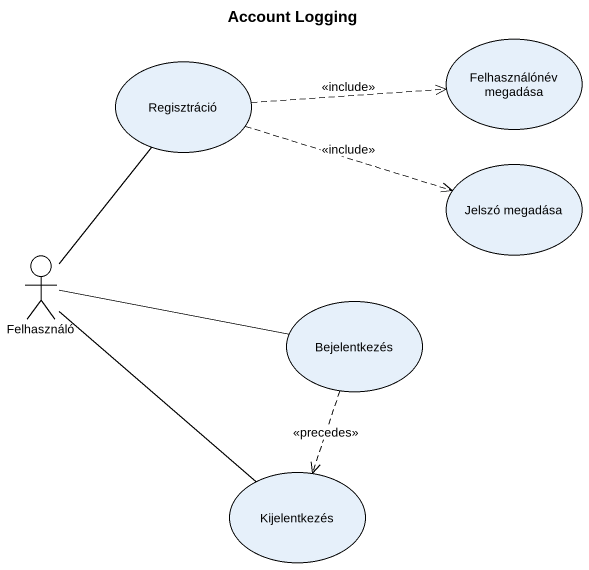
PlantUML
@startuml
title Account Logging
usecase "Felhasználónév megadása" as Felhasználónév_megadása
usecase Regisztráció
usecase "Jelszó megadása" as Jelszó_megadása
actor Felhasználó
usecase Bejelentkezés
usecase Kijelentkezés
Regisztráció .right.> Felhasználónév_megadása : <<include>>
Regisztráció .right.> Jelszó_megadása : <<include>>
Felhasználó -up- Regisztráció
Felhasználó -right- Bejelentkezés
Felhasználó -- Kijelentkezés
Bejelentkezés ..> Kijelentkezés : <<precedes>>
@enduml
